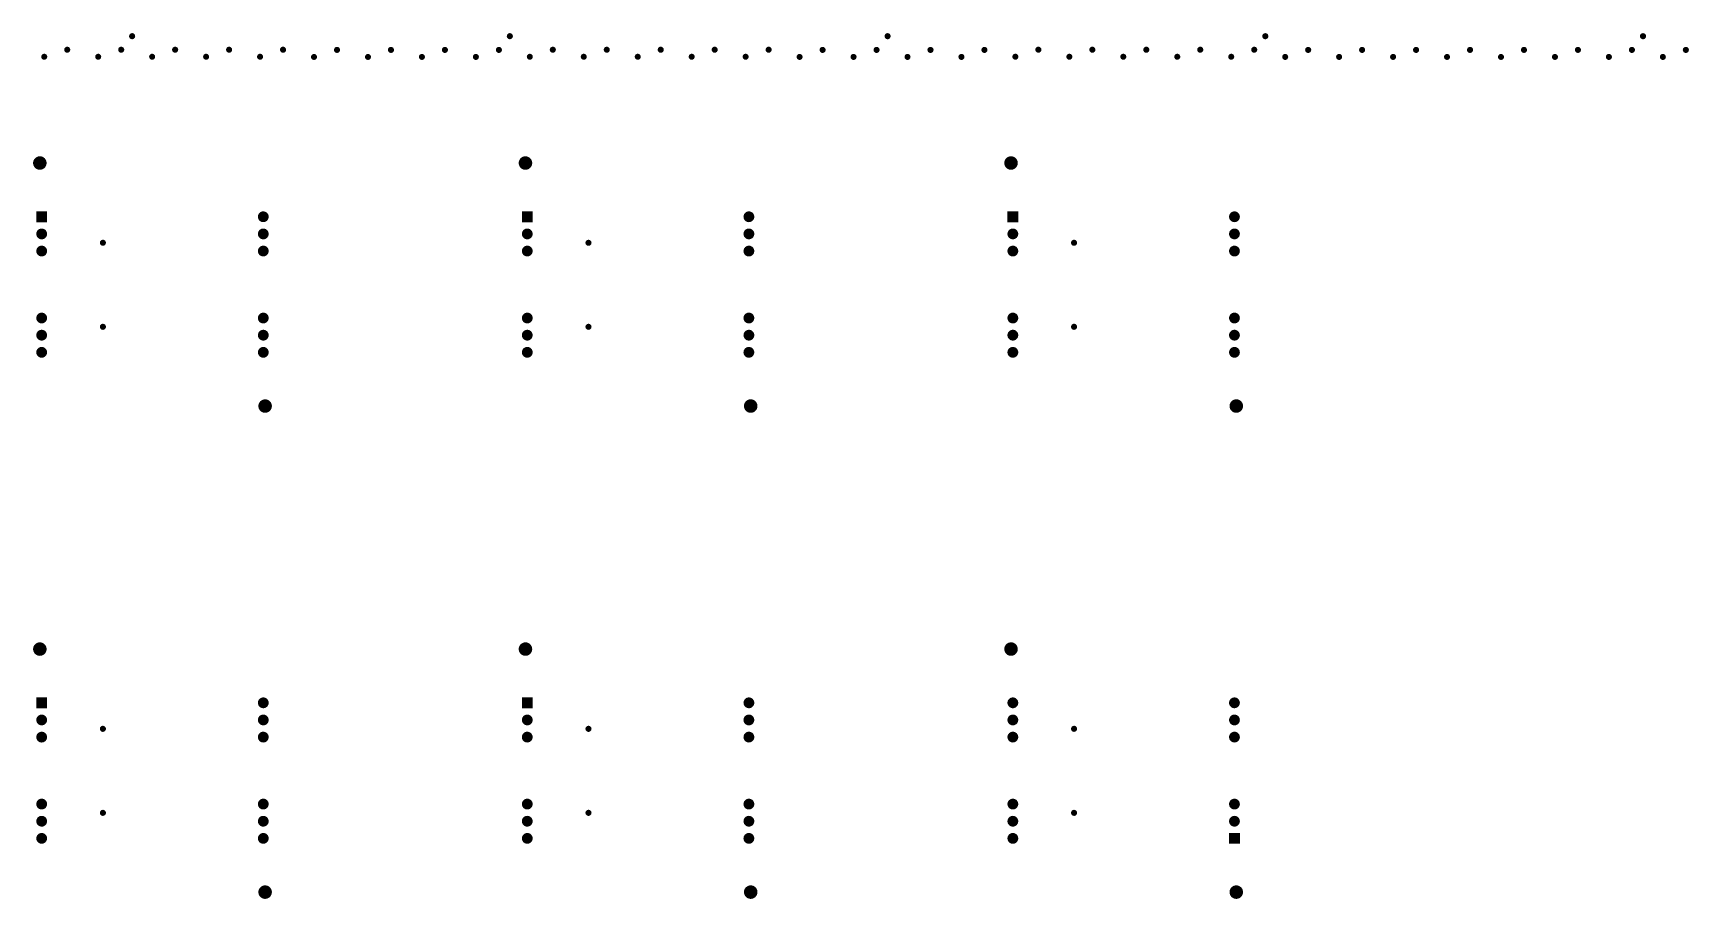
# Model space of a CAD drawing. Header units: millimetres. Extents: x 0.3 to 18.4, y 0.1 to 9.8.
# Drawn here: x 8.75 to 18.42, y 4.76 to 9.81 of the extents above; entities that cross this region are included whole.
import ezdxf

# ---------------------------------------------------------------- set-up
doc = ezdxf.new("R2010")
doc.units = ezdxf.units.MM
doc.header["$MEASUREMENT"] = 0
for name, color, linetype in [('MultiLayer', 9, 'Continuous'), ('PadHoleLayer', 156, 'Continuous'), ('ViaHoleLayer', 16, 'Continuous')]:
    doc.layers.add(name, color=color, linetype=linetype)

# ---------------------------------------------------------------- blocks, each defined once
blk = doc.blocks.new('TOUCHBOARD2X2_4')
at = {"layer": 'MultiLayer'}
for points, const_width in [([(-0.6772, 0.7087, 1), (-0.6378, 0.7087, 1)], 0.0394), ([(0.6311, 0.3953, 1), (0.6626, 0.3953, 1)], 0.0315), ([(-0.6626, 0.2953, 1), (-0.6311, 0.2953, 1)], 0.0315), ([(0.6311, 0.2953, 1), (0.6626, 0.2953, 1)], 0.0315), ([(-0.6626, 0.1953, 1), (-0.6311, 0.1953, 1)], 0.0315), ([(0.6311, 0.1953, 1), (0.6626, 0.1953, 1)], 0.0315), ([(-0.6626, -0.1953, 1), (-0.6311, -0.1953, 1)], 0.0315), ([(0.6311, -0.1953, 1), (0.6626, -0.1953, 1)], 0.0315), ([(-0.6626, -0.2953, 1), (-0.6311, -0.2953, 1)], 0.0315), ([(0.6311, -0.2953, 1), (0.6626, -0.2953, 1)], 0.0315), ([(-0.6626, -0.3953, 1), (-0.6311, -0.3953, 1)], 0.0315), ([(0.6311, -0.3953, 1), (0.6626, -0.3953, 1)], 0.0315), ([(0.6378, -0.7087, 1), (0.6772, -0.7087, 1)], 0.0394)]:
    blk.add_lwpolyline(points, format="xyb", close=True, dxfattribs=dict(at, const_width=const_width))
blk.add_solid([(-0.6783, 0.3638), (-0.6154, 0.3638), (-0.6783, 0.4268), (-0.6154, 0.4268)], dxfattribs=at)
at = {"layer": 'PadHoleLayer'}
for points, const_width in [([(-0.6732, 0.7087, 1), (-0.6417, 0.7087, 1)], 0.0315), ([(-0.6587, 0.3953, 1), (-0.635, 0.3953, 1)], 0.0236), ([(0.635, 0.3953, 1), (0.6587, 0.3953, 1)], 0.0236), ([(-0.6587, 0.2953, 1), (-0.635, 0.2953, 1)], 0.0236), ([(0.635, 0.2953, 1), (0.6587, 0.2953, 1)], 0.0236), ([(-0.6587, 0.1953, 1), (-0.635, 0.1953, 1)], 0.0236), ([(0.635, 0.1953, 1), (0.6587, 0.1953, 1)], 0.0236), ([(-0.6587, -0.1953, 1), (-0.635, -0.1953, 1)], 0.0236), ([(0.635, -0.1953, 1), (0.6587, -0.1953, 1)], 0.0236), ([(-0.6587, -0.2953, 1), (-0.635, -0.2953, 1)], 0.0236), ([(0.635, -0.2953, 1), (0.6587, -0.2953, 1)], 0.0236), ([(-0.6587, -0.3953, 1), (-0.635, -0.3953, 1)], 0.0236), ([(0.635, -0.3953, 1), (0.6587, -0.3953, 1)], 0.0236), ([(0.6417, -0.7087, 1), (0.6732, -0.7087, 1)], 0.0315)]:
    blk.add_lwpolyline(points, format="xyb", close=True, dxfattribs=dict(at, const_width=const_width))
blk = doc.blocks.new('TOUCHBOARD2X2_5')
at = {"layer": 'MultiLayer'}
for points, const_width in [([(-0.6772, 0.7087, 1), (-0.6378, 0.7087, 1)], 0.0394), ([(0.6311, 0.3953, 1), (0.6626, 0.3953, 1)], 0.0315), ([(-0.6626, 0.2953, 1), (-0.6311, 0.2953, 1)], 0.0315), ([(0.6311, 0.2953, 1), (0.6626, 0.2953, 1)], 0.0315), ([(-0.6626, 0.1953, 1), (-0.6311, 0.1953, 1)], 0.0315), ([(0.6311, 0.1953, 1), (0.6626, 0.1953, 1)], 0.0315), ([(-0.6626, -0.1953, 1), (-0.6311, -0.1953, 1)], 0.0315), ([(0.6311, -0.1953, 1), (0.6626, -0.1953, 1)], 0.0315), ([(-0.6626, -0.2953, 1), (-0.6311, -0.2953, 1)], 0.0315), ([(0.6311, -0.2953, 1), (0.6626, -0.2953, 1)], 0.0315), ([(-0.6626, -0.3953, 1), (-0.6311, -0.3953, 1)], 0.0315), ([(0.6311, -0.3953, 1), (0.6626, -0.3953, 1)], 0.0315), ([(0.6378, -0.7087, 1), (0.6772, -0.7087, 1)], 0.0394)]:
    blk.add_lwpolyline(points, format="xyb", close=True, dxfattribs=dict(at, const_width=const_width))
blk.add_solid([(-0.6783, 0.3638), (-0.6154, 0.3638), (-0.6783, 0.4268), (-0.6154, 0.4268)], dxfattribs=at)
at = {"layer": 'PadHoleLayer'}
for points, const_width in [([(-0.6732, 0.7087, 1), (-0.6417, 0.7087, 1)], 0.0315), ([(-0.6587, 0.3953, 1), (-0.635, 0.3953, 1)], 0.0236), ([(0.635, 0.3953, 1), (0.6587, 0.3953, 1)], 0.0236), ([(-0.6587, 0.2953, 1), (-0.635, 0.2953, 1)], 0.0236), ([(0.635, 0.2953, 1), (0.6587, 0.2953, 1)], 0.0236), ([(-0.6587, 0.1953, 1), (-0.635, 0.1953, 1)], 0.0236), ([(0.635, 0.1953, 1), (0.6587, 0.1953, 1)], 0.0236), ([(-0.6587, -0.1953, 1), (-0.635, -0.1953, 1)], 0.0236), ([(0.635, -0.1953, 1), (0.6587, -0.1953, 1)], 0.0236), ([(-0.6587, -0.2953, 1), (-0.635, -0.2953, 1)], 0.0236), ([(0.635, -0.2953, 1), (0.6587, -0.2953, 1)], 0.0236), ([(-0.6587, -0.3953, 1), (-0.635, -0.3953, 1)], 0.0236), ([(0.635, -0.3953, 1), (0.6587, -0.3953, 1)], 0.0236), ([(0.6417, -0.7087, 1), (0.6732, -0.7087, 1)], 0.0315)]:
    blk.add_lwpolyline(points, format="xyb", close=True, dxfattribs=dict(at, const_width=const_width))
blk = doc.blocks.new('TOUCHBOARD2X2_7')
at = {"layer": 'MultiLayer'}
for points, const_width in [([(-0.6772, 0.7087, 1), (-0.6378, 0.7087, 1)], 0.0394), ([(0.6311, 0.3953, 1), (0.6626, 0.3953, 1)], 0.0315), ([(-0.6626, 0.2953, 1), (-0.6311, 0.2953, 1)], 0.0315), ([(0.6311, 0.2953, 1), (0.6626, 0.2953, 1)], 0.0315), ([(-0.6626, 0.1953, 1), (-0.6311, 0.1953, 1)], 0.0315), ([(0.6311, 0.1953, 1), (0.6626, 0.1953, 1)], 0.0315), ([(-0.6626, -0.1953, 1), (-0.6311, -0.1953, 1)], 0.0315), ([(0.6311, -0.1953, 1), (0.6626, -0.1953, 1)], 0.0315), ([(-0.6626, -0.2953, 1), (-0.6311, -0.2953, 1)], 0.0315), ([(0.6311, -0.2953, 1), (0.6626, -0.2953, 1)], 0.0315), ([(-0.6626, -0.3953, 1), (-0.6311, -0.3953, 1)], 0.0315), ([(0.6311, -0.3953, 1), (0.6626, -0.3953, 1)], 0.0315), ([(0.6378, -0.7087, 1), (0.6772, -0.7087, 1)], 0.0394)]:
    blk.add_lwpolyline(points, format="xyb", close=True, dxfattribs=dict(at, const_width=const_width))
blk.add_solid([(-0.6783, 0.3638), (-0.6154, 0.3638), (-0.6783, 0.4268), (-0.6154, 0.4268)], dxfattribs=at)
at = {"layer": 'PadHoleLayer'}
for points, const_width in [([(-0.6732, 0.7087, 1), (-0.6417, 0.7087, 1)], 0.0315), ([(-0.6587, 0.3953, 1), (-0.635, 0.3953, 1)], 0.0236), ([(0.635, 0.3953, 1), (0.6587, 0.3953, 1)], 0.0236), ([(-0.6587, 0.2953, 1), (-0.635, 0.2953, 1)], 0.0236), ([(0.635, 0.2953, 1), (0.6587, 0.2953, 1)], 0.0236), ([(-0.6587, 0.1953, 1), (-0.635, 0.1953, 1)], 0.0236), ([(0.635, 0.1953, 1), (0.6587, 0.1953, 1)], 0.0236), ([(-0.6587, -0.1953, 1), (-0.635, -0.1953, 1)], 0.0236), ([(0.635, -0.1953, 1), (0.6587, -0.1953, 1)], 0.0236), ([(-0.6587, -0.2953, 1), (-0.635, -0.2953, 1)], 0.0236), ([(0.635, -0.2953, 1), (0.6587, -0.2953, 1)], 0.0236), ([(-0.6587, -0.3953, 1), (-0.635, -0.3953, 1)], 0.0236), ([(0.635, -0.3953, 1), (0.6587, -0.3953, 1)], 0.0236), ([(0.6417, -0.7087, 1), (0.6732, -0.7087, 1)], 0.0315)]:
    blk.add_lwpolyline(points, format="xyb", close=True, dxfattribs=dict(at, const_width=const_width))
blk = doc.blocks.new('TOUCHBOARD2X2_8')
at = {"layer": 'MultiLayer'}
for points, const_width in [([(-0.6772, 0.7087, 1), (-0.6378, 0.7087, 1)], 0.0394), ([(0.6311, 0.3953, 1), (0.6626, 0.3953, 1)], 0.0315), ([(-0.6626, 0.2953, 1), (-0.6311, 0.2953, 1)], 0.0315), ([(0.6311, 0.2953, 1), (0.6626, 0.2953, 1)], 0.0315), ([(-0.6626, 0.1953, 1), (-0.6311, 0.1953, 1)], 0.0315), ([(0.6311, 0.1953, 1), (0.6626, 0.1953, 1)], 0.0315), ([(-0.6626, -0.1953, 1), (-0.6311, -0.1953, 1)], 0.0315), ([(0.6311, -0.1953, 1), (0.6626, -0.1953, 1)], 0.0315), ([(-0.6626, -0.2953, 1), (-0.6311, -0.2953, 1)], 0.0315), ([(0.6311, -0.2953, 1), (0.6626, -0.2953, 1)], 0.0315), ([(-0.6626, -0.3953, 1), (-0.6311, -0.3953, 1)], 0.0315), ([(0.6311, -0.3953, 1), (0.6626, -0.3953, 1)], 0.0315), ([(0.6378, -0.7087, 1), (0.6772, -0.7087, 1)], 0.0394)]:
    blk.add_lwpolyline(points, format="xyb", close=True, dxfattribs=dict(at, const_width=const_width))
blk.add_solid([(-0.6783, 0.3638), (-0.6154, 0.3638), (-0.6783, 0.4268), (-0.6154, 0.4268)], dxfattribs=at)
at = {"layer": 'PadHoleLayer'}
for points, const_width in [([(-0.6732, 0.7087, 1), (-0.6417, 0.7087, 1)], 0.0315), ([(-0.6587, 0.3953, 1), (-0.635, 0.3953, 1)], 0.0236), ([(0.635, 0.3953, 1), (0.6587, 0.3953, 1)], 0.0236), ([(-0.6587, 0.2953, 1), (-0.635, 0.2953, 1)], 0.0236), ([(0.635, 0.2953, 1), (0.6587, 0.2953, 1)], 0.0236), ([(-0.6587, 0.1953, 1), (-0.635, 0.1953, 1)], 0.0236), ([(0.635, 0.1953, 1), (0.6587, 0.1953, 1)], 0.0236), ([(-0.6587, -0.1953, 1), (-0.635, -0.1953, 1)], 0.0236), ([(0.635, -0.1953, 1), (0.6587, -0.1953, 1)], 0.0236), ([(-0.6587, -0.2953, 1), (-0.635, -0.2953, 1)], 0.0236), ([(0.635, -0.2953, 1), (0.6587, -0.2953, 1)], 0.0236), ([(-0.6587, -0.3953, 1), (-0.635, -0.3953, 1)], 0.0236), ([(0.635, -0.3953, 1), (0.6587, -0.3953, 1)], 0.0236), ([(0.6417, -0.7087, 1), (0.6732, -0.7087, 1)], 0.0315)]:
    blk.add_lwpolyline(points, format="xyb", close=True, dxfattribs=dict(at, const_width=const_width))
blk = doc.blocks.new('TOUCHBOARD2X2_10')
at = {"layer": 'MultiLayer'}
for points, const_width in [([(-0.6772, 0.7087, 1), (-0.6378, 0.7087, 1)], 0.0394), ([(0.6311, 0.3953, 1), (0.6626, 0.3953, 1)], 0.0315), ([(-0.6626, 0.2953, 1), (-0.6311, 0.2953, 1)], 0.0315), ([(0.6311, 0.2953, 1), (0.6626, 0.2953, 1)], 0.0315), ([(-0.6626, 0.1953, 1), (-0.6311, 0.1953, 1)], 0.0315), ([(0.6311, 0.1953, 1), (0.6626, 0.1953, 1)], 0.0315), ([(-0.6626, -0.1953, 1), (-0.6311, -0.1953, 1)], 0.0315), ([(0.6311, -0.1953, 1), (0.6626, -0.1953, 1)], 0.0315), ([(-0.6626, -0.2953, 1), (-0.6311, -0.2953, 1)], 0.0315), ([(0.6311, -0.2953, 1), (0.6626, -0.2953, 1)], 0.0315), ([(-0.6626, -0.3953, 1), (-0.6311, -0.3953, 1)], 0.0315), ([(0.6311, -0.3953, 1), (0.6626, -0.3953, 1)], 0.0315), ([(0.6378, -0.7087, 1), (0.6772, -0.7087, 1)], 0.0394)]:
    blk.add_lwpolyline(points, format="xyb", close=True, dxfattribs=dict(at, const_width=const_width))
blk.add_solid([(-0.6783, 0.3638), (-0.6154, 0.3638), (-0.6783, 0.4268), (-0.6154, 0.4268)], dxfattribs=at)
at = {"layer": 'PadHoleLayer'}
for points, const_width in [([(-0.6732, 0.7087, 1), (-0.6417, 0.7087, 1)], 0.0315), ([(-0.6587, 0.3953, 1), (-0.635, 0.3953, 1)], 0.0236), ([(0.635, 0.3953, 1), (0.6587, 0.3953, 1)], 0.0236), ([(-0.6587, 0.2953, 1), (-0.635, 0.2953, 1)], 0.0236), ([(0.635, 0.2953, 1), (0.6587, 0.2953, 1)], 0.0236), ([(-0.6587, 0.1953, 1), (-0.635, 0.1953, 1)], 0.0236), ([(0.635, 0.1953, 1), (0.6587, 0.1953, 1)], 0.0236), ([(-0.6587, -0.1953, 1), (-0.635, -0.1953, 1)], 0.0236), ([(0.635, -0.1953, 1), (0.6587, -0.1953, 1)], 0.0236), ([(-0.6587, -0.2953, 1), (-0.635, -0.2953, 1)], 0.0236), ([(0.635, -0.2953, 1), (0.6587, -0.2953, 1)], 0.0236), ([(-0.6587, -0.3953, 1), (-0.635, -0.3953, 1)], 0.0236), ([(0.635, -0.3953, 1), (0.6587, -0.3953, 1)], 0.0236), ([(0.6417, -0.7087, 1), (0.6732, -0.7087, 1)], 0.0315)]:
    blk.add_lwpolyline(points, format="xyb", close=True, dxfattribs=dict(at, const_width=const_width))
blk = doc.blocks.new('TOUCHBOARD2X2_11')
at = {"layer": 'MultiLayer'}
for points, const_width in [([(-0.6772, 0.7087, 1), (-0.6378, 0.7087, 1)], 0.0394), ([(0.6311, 0.3953, 1), (0.6626, 0.3953, 1)], 0.0315), ([(-0.6626, 0.2953, 1), (-0.6311, 0.2953, 1)], 0.0315), ([(0.6311, 0.2953, 1), (0.6626, 0.2953, 1)], 0.0315), ([(-0.6626, 0.1953, 1), (-0.6311, 0.1953, 1)], 0.0315), ([(0.6311, 0.1953, 1), (0.6626, 0.1953, 1)], 0.0315), ([(-0.6626, -0.1953, 1), (-0.6311, -0.1953, 1)], 0.0315), ([(0.6311, -0.1953, 1), (0.6626, -0.1953, 1)], 0.0315), ([(-0.6626, -0.2953, 1), (-0.6311, -0.2953, 1)], 0.0315), ([(0.6311, -0.2953, 1), (0.6626, -0.2953, 1)], 0.0315), ([(-0.6626, -0.3953, 1), (-0.6311, -0.3953, 1)], 0.0315), ([(0.6311, -0.3953, 1), (0.6626, -0.3953, 1)], 0.0315), ([(0.6378, -0.7087, 1), (0.6772, -0.7087, 1)], 0.0394)]:
    blk.add_lwpolyline(points, format="xyb", close=True, dxfattribs=dict(at, const_width=const_width))
blk.add_solid([(-0.6783, 0.3638), (-0.6154, 0.3638), (-0.6783, 0.4268), (-0.6154, 0.4268)], dxfattribs=at)
at = {"layer": 'PadHoleLayer'}
for points, const_width in [([(-0.6732, 0.7087, 1), (-0.6417, 0.7087, 1)], 0.0315), ([(-0.6587, 0.3953, 1), (-0.635, 0.3953, 1)], 0.0236), ([(0.635, 0.3953, 1), (0.6587, 0.3953, 1)], 0.0236), ([(-0.6587, 0.2953, 1), (-0.635, 0.2953, 1)], 0.0236), ([(0.635, 0.2953, 1), (0.6587, 0.2953, 1)], 0.0236), ([(-0.6587, 0.1953, 1), (-0.635, 0.1953, 1)], 0.0236), ([(0.635, 0.1953, 1), (0.6587, 0.1953, 1)], 0.0236), ([(-0.6587, -0.1953, 1), (-0.635, -0.1953, 1)], 0.0236), ([(0.635, -0.1953, 1), (0.6587, -0.1953, 1)], 0.0236), ([(-0.6587, -0.2953, 1), (-0.635, -0.2953, 1)], 0.0236), ([(0.635, -0.2953, 1), (0.6587, -0.2953, 1)], 0.0236), ([(-0.6587, -0.3953, 1), (-0.635, -0.3953, 1)], 0.0236), ([(0.635, -0.3953, 1), (0.6587, -0.3953, 1)], 0.0236), ([(0.6417, -0.7087, 1), (0.6732, -0.7087, 1)], 0.0315)]:
    blk.add_lwpolyline(points, format="xyb", close=True, dxfattribs=dict(at, const_width=const_width))

msp = doc.modelspace()

# ---------------------------------------------------------------- linework, layer by layer
at = {"layer": 'MultiLayer'}
for points, const_width in [([(9.3211, 9.795, 1), (9.3389, 9.795, 1)], 0.0177), ([(11.5261, 9.795, 1), (11.5439, 9.795, 1)], 0.0177), ([(13.7311, 9.795, 1), (13.7489, 9.795, 1)], 0.0177), ([(15.9361, 9.795, 1), (15.9539, 9.795, 1)], 0.0177), ([(18.1411, 9.795, 1), (18.1589, 9.795, 1)], 0.0177), ([(8.8082, 9.675, 1), (8.8257, 9.675, 1)], 0.0175), ([(8.9423, 9.716, 1), (8.96, 9.716, 1)], 0.0177), ([(9.1231, 9.675, 1), (9.1406, 9.675, 1)], 0.0175), ([(9.2573, 9.716, 1), (9.275, 9.716, 1)], 0.0177), ([(9.4381, 9.675, 1), (9.4556, 9.675, 1)], 0.0175), ([(9.5722, 9.716, 1), (9.59, 9.716, 1)], 0.0177), ([(9.7531, 9.675, 1), (9.7706, 9.675, 1)], 0.0175), ([(9.8872, 9.716, 1), (9.9049, 9.716, 1)], 0.0177), ([(10.068, 9.675, 1), (10.0855, 9.675, 1)], 0.0175), ([(10.2022, 9.716, 1), (10.2199, 9.716, 1)], 0.0177), ([(10.383, 9.674, 1), (10.4005, 9.674, 1)], 0.0175), ([(10.5171, 9.715, 1), (10.5348, 9.715, 1)], 0.0177), ([(10.698, 9.674, 1), (10.7155, 9.674, 1)], 0.0175), ([(10.8321, 9.715, 1), (10.8498, 9.715, 1)], 0.0177), ([(11.0129, 9.674, 1), (11.0304, 9.674, 1)], 0.0175), ([(11.147, 9.715, 1), (11.1648, 9.715, 1)], 0.0177), ([(11.3279, 9.674, 1), (11.3454, 9.674, 1)], 0.0175), ([(11.462, 9.715, 1), (11.4797, 9.715, 1)], 0.0177), ([(11.6428, 9.675, 1), (11.6603, 9.675, 1)], 0.0175), ([(11.777, 9.716, 1), (11.7947, 9.716, 1)], 0.0177), ([(11.9578, 9.675, 1), (11.9753, 9.675, 1)], 0.0175), ([(12.0919, 9.716, 1), (12.1096, 9.716, 1)], 0.0177), ([(12.2728, 9.675, 1), (12.2903, 9.675, 1)], 0.0175), ([(12.4069, 9.716, 1), (12.4246, 9.716, 1)], 0.0177), ([(12.5877, 9.675, 1), (12.6052, 9.675, 1)], 0.0175), ([(12.7219, 9.716, 1), (12.7396, 9.716, 1)], 0.0177), ([(12.9027, 9.675, 1), (12.9202, 9.675, 1)], 0.0175), ([(13.0368, 9.716, 1), (13.0545, 9.716, 1)], 0.0177), ([(13.2176, 9.674, 1), (13.2351, 9.674, 1)], 0.0175), ([(13.3518, 9.715, 1), (13.3695, 9.715, 1)], 0.0177), ([(13.5326, 9.674, 1), (13.5501, 9.674, 1)], 0.0175), ([(13.6667, 9.715, 1), (13.6844, 9.715, 1)], 0.0177), ([(13.8476, 9.674, 1), (13.8651, 9.674, 1)], 0.0175), ([(13.9817, 9.715, 1), (13.9994, 9.715, 1)], 0.0177), ([(14.1625, 9.674, 1), (14.18, 9.674, 1)], 0.0175), ([(14.2967, 9.715, 1), (14.3144, 9.715, 1)], 0.0177), ([(14.4773, 9.6752, 1), (14.4948, 9.6752, 1)], 0.0175), ([(14.6115, 9.7162, 1), (14.6292, 9.7162, 1)], 0.0177), ([(14.7924, 9.675, 1), (14.8099, 9.675, 1)], 0.0175), ([(14.9266, 9.716, 1), (14.9443, 9.716, 1)], 0.0177), ([(15.1074, 9.675, 1), (15.1249, 9.675, 1)], 0.0175), ([(15.2415, 9.716, 1), (15.2593, 9.716, 1)], 0.0177), ([(15.4224, 9.675, 1), (15.4399, 9.675, 1)], 0.0175), ([(15.5565, 9.716, 1), (15.5742, 9.716, 1)], 0.0177), ([(15.7373, 9.675, 1), (15.7548, 9.675, 1)], 0.0175), ([(15.8715, 9.716, 1), (15.8892, 9.716, 1)], 0.0177), ([(16.0523, 9.674, 1), (16.0698, 9.674, 1)], 0.0175), ([(16.1864, 9.715, 1), (16.2041, 9.715, 1)], 0.0177), ([(16.3672, 9.674, 1), (16.3847, 9.674, 1)], 0.0175), ([(16.5014, 9.715, 1), (16.5191, 9.715, 1)], 0.0177), ([(16.6822, 9.674, 1), (16.6997, 9.674, 1)], 0.0175), ([(16.8163, 9.715, 1), (16.8341, 9.715, 1)], 0.0177), ([(16.9972, 9.674, 1), (17.0147, 9.674, 1)], 0.0175), ([(17.1313, 9.715, 1), (17.149, 9.715, 1)], 0.0177), ([(17.3121, 9.674, 1), (17.3296, 9.674, 1)], 0.0175), ([(17.3121, 9.674, 1), (17.3296, 9.674, 1)], 0.0175), ([(17.4463, 9.715, 1), (17.464, 9.715, 1)], 0.0177), ([(17.4463, 9.715, 1), (17.464, 9.715, 1)], 0.0177), ([(17.6271, 9.674, 1), (17.6446, 9.674, 1)], 0.0175), ([(17.7612, 9.715, 1), (17.7789, 9.715, 1)], 0.0177), ([(17.942, 9.674, 1), (17.9595, 9.674, 1)], 0.0175), ([(18.0762, 9.715, 1), (18.0939, 9.715, 1)], 0.0177), ([(18.257, 9.674, 1), (18.2745, 9.674, 1)], 0.0175), ([(18.3911, 9.715, 1), (18.4089, 9.715, 1)], 0.0177), ([(9.1504, 8.59, 1), (9.1681, 8.59, 1)], 0.0177), ([(11.9851, 8.59, 1), (12.0028, 8.59, 1)], 0.0177), ([(14.8197, 8.59, 1), (14.8374, 8.59, 1)], 0.0177), ([(9.1504, 8.1, 1), (9.1681, 8.1, 1)], 0.0177), ([(11.9851, 8.1, 1), (12.0028, 8.1, 1)], 0.0177), ([(14.8197, 8.1, 1), (14.8374, 8.1, 1)], 0.0177), ([(9.1504, 5.7554, 1), (9.1681, 5.7554, 1)], 0.0177), ([(11.9851, 5.7554, 1), (12.0028, 5.7554, 1)], 0.0177), ([(14.8197, 5.7554, 1), (14.8374, 5.7554, 1)], 0.0177), ([(9.1504, 5.2654, 1), (9.1681, 5.2654, 1)], 0.0177), ([(11.9851, 5.2654, 1), (12.0028, 5.2654, 1)], 0.0177), ([(14.8197, 5.2654, 1), (14.8374, 5.2654, 1)], 0.0177)]:
    msp.add_lwpolyline(points, format="xyb", close=True, dxfattribs=dict(at, const_width=const_width))
at = {"layer": 'ViaHoleLayer'}
for points, const_width in [([(9.3241, 9.795, 1), (9.3359, 9.795, 1)], 0.0118), ([(11.5291, 9.795, 1), (11.5409, 9.795, 1)], 0.0118), ([(13.7341, 9.795, 1), (13.7459, 9.795, 1)], 0.0118), ([(15.9391, 9.795, 1), (15.9509, 9.795, 1)], 0.0118), ([(18.1441, 9.795, 1), (18.1559, 9.795, 1)], 0.0118), ([(8.8119, 9.675, 1), (8.8219, 9.675, 1)], 0.01), ([(8.9453, 9.716, 1), (8.9571, 9.716, 1)], 0.0118), ([(9.1269, 9.675, 1), (9.1369, 9.675, 1)], 0.01), ([(9.2602, 9.716, 1), (9.272, 9.716, 1)], 0.0118), ([(9.4419, 9.675, 1), (9.4519, 9.675, 1)], 0.01), ([(9.5752, 9.716, 1), (9.587, 9.716, 1)], 0.0118), ([(9.7568, 9.675, 1), (9.7668, 9.675, 1)], 0.01), ([(9.8902, 9.716, 1), (9.902, 9.716, 1)], 0.0118), ([(10.0718, 9.675, 1), (10.0818, 9.675, 1)], 0.01), ([(10.2051, 9.716, 1), (10.2169, 9.716, 1)], 0.0118), ([(10.3867, 9.674, 1), (10.3967, 9.674, 1)], 0.01), ([(10.5201, 9.715, 1), (10.5319, 9.715, 1)], 0.0118), ([(10.7017, 9.674, 1), (10.7117, 9.674, 1)], 0.01), ([(10.835, 9.715, 1), (10.8469, 9.715, 1)], 0.0118), ([(11.0167, 9.674, 1), (11.0267, 9.674, 1)], 0.01), ([(11.15, 9.715, 1), (11.1618, 9.715, 1)], 0.0118), ([(11.3316, 9.674, 1), (11.3416, 9.674, 1)], 0.01), ([(11.465, 9.715, 1), (11.4768, 9.715, 1)], 0.0118), ([(11.6466, 9.675, 1), (11.6566, 9.675, 1)], 0.01), ([(11.7799, 9.716, 1), (11.7917, 9.716, 1)], 0.0118), ([(11.9615, 9.675, 1), (11.9715, 9.675, 1)], 0.01), ([(12.0949, 9.716, 1), (12.1067, 9.716, 1)], 0.0118), ([(12.2765, 9.675, 1), (12.2865, 9.675, 1)], 0.01), ([(12.4098, 9.716, 1), (12.4217, 9.716, 1)], 0.0118), ([(12.5915, 9.675, 1), (12.6015, 9.675, 1)], 0.01), ([(12.7248, 9.716, 1), (12.7366, 9.716, 1)], 0.0118), ([(12.9064, 9.675, 1), (12.9164, 9.675, 1)], 0.01), ([(13.0398, 9.716, 1), (13.0516, 9.716, 1)], 0.0118), ([(13.2214, 9.674, 1), (13.2314, 9.674, 1)], 0.01), ([(13.3547, 9.715, 1), (13.3665, 9.715, 1)], 0.0118), ([(13.5363, 9.674, 1), (13.5463, 9.674, 1)], 0.01), ([(13.6697, 9.715, 1), (13.6815, 9.715, 1)], 0.0118), ([(13.8513, 9.674, 1), (13.8613, 9.674, 1)], 0.01), ([(13.9846, 9.715, 1), (13.9965, 9.715, 1)], 0.0118), ([(14.1663, 9.674, 1), (14.1763, 9.674, 1)], 0.01), ([(14.2996, 9.715, 1), (14.3114, 9.715, 1)], 0.0118), ([(14.4811, 9.6752, 1), (14.4911, 9.6752, 1)], 0.01), ([(14.6144, 9.7162, 1), (14.6262, 9.7162, 1)], 0.0118), ([(14.7962, 9.675, 1), (14.8062, 9.675, 1)], 0.01), ([(14.9295, 9.716, 1), (14.9413, 9.716, 1)], 0.0118), ([(15.1111, 9.675, 1), (15.1211, 9.675, 1)], 0.01), ([(15.2445, 9.716, 1), (15.2563, 9.716, 1)], 0.0118), ([(15.4261, 9.675, 1), (15.4361, 9.675, 1)], 0.01), ([(15.5594, 9.716, 1), (15.5713, 9.716, 1)], 0.0118), ([(15.7411, 9.675, 1), (15.7511, 9.675, 1)], 0.01), ([(15.8744, 9.716, 1), (15.8862, 9.716, 1)], 0.0118), ([(16.056, 9.674, 1), (16.066, 9.674, 1)], 0.01), ([(16.1894, 9.715, 1), (16.2012, 9.715, 1)], 0.0118), ([(16.371, 9.674, 1), (16.381, 9.674, 1)], 0.01), ([(16.5043, 9.715, 1), (16.5161, 9.715, 1)], 0.0118), ([(16.686, 9.674, 1), (16.696, 9.674, 1)], 0.01), ([(16.8193, 9.715, 1), (16.8311, 9.715, 1)], 0.0118), ([(17.0009, 9.674, 1), (17.0109, 9.674, 1)], 0.01), ([(17.1343, 9.715, 1), (17.1461, 9.715, 1)], 0.0118), ([(17.3159, 9.674, 1), (17.3259, 9.674, 1)], 0.01), ([(17.3159, 9.674, 1), (17.3259, 9.674, 1)], 0.01), ([(17.4492, 9.715, 1), (17.461, 9.715, 1)], 0.0118), ([(17.4492, 9.715, 1), (17.461, 9.715, 1)], 0.0118), ([(17.6308, 9.674, 1), (17.6408, 9.674, 1)], 0.01), ([(17.7642, 9.715, 1), (17.776, 9.715, 1)], 0.0118), ([(17.9458, 9.674, 1), (17.9558, 9.674, 1)], 0.01), ([(18.0791, 9.715, 1), (18.0909, 9.715, 1)], 0.0118), ([(18.2608, 9.674, 1), (18.2708, 9.674, 1)], 0.01), ([(18.3941, 9.715, 1), (18.4059, 9.715, 1)], 0.0118), ([(9.1534, 8.59, 1), (9.1652, 8.59, 1)], 0.0118), ([(11.988, 8.59, 1), (11.9998, 8.59, 1)], 0.0118), ([(14.8227, 8.59, 1), (14.8345, 8.59, 1)], 0.0118), ([(9.1534, 8.1, 1), (9.1652, 8.1, 1)], 0.0118), ([(11.988, 8.1, 1), (11.9998, 8.1, 1)], 0.0118), ([(14.8227, 8.1, 1), (14.8345, 8.1, 1)], 0.0118), ([(9.1534, 5.7554, 1), (9.1652, 5.7554, 1)], 0.0118), ([(11.988, 5.7554, 1), (11.9998, 5.7554, 1)], 0.0118), ([(14.8227, 5.7554, 1), (14.8345, 5.7554, 1)], 0.0118), ([(9.1534, 5.2654, 1), (9.1652, 5.2654, 1)], 0.0118), ([(11.988, 5.2654, 1), (11.9998, 5.2654, 1)], 0.0118), ([(14.8227, 5.2654, 1), (14.8345, 5.2654, 1)], 0.0118)]:
    msp.add_lwpolyline(points, format="xyb", close=True, dxfattribs=dict(at, const_width=const_width))

# ---------------------------------------------------------------- block references
for name, p in [('TOUCHBOARD2X2_10', (9.4488, 8.3465)), ('TOUCHBOARD2X2_7', (12.2835, 8.3465)), ('TOUCHBOARD2X2_4', (15.1181, 8.3465)), ('TOUCHBOARD2X2_11', (9.4488, 5.5118)), ('TOUCHBOARD2X2_8', (12.2835, 5.5118))]:
    msp.add_blockref(name, p)
at = {"rotation": 180}
msp.add_blockref('TOUCHBOARD2X2_5', (15.1181, 5.5118), dxfattribs=at)

doc.saveas('drawing.dxf')
